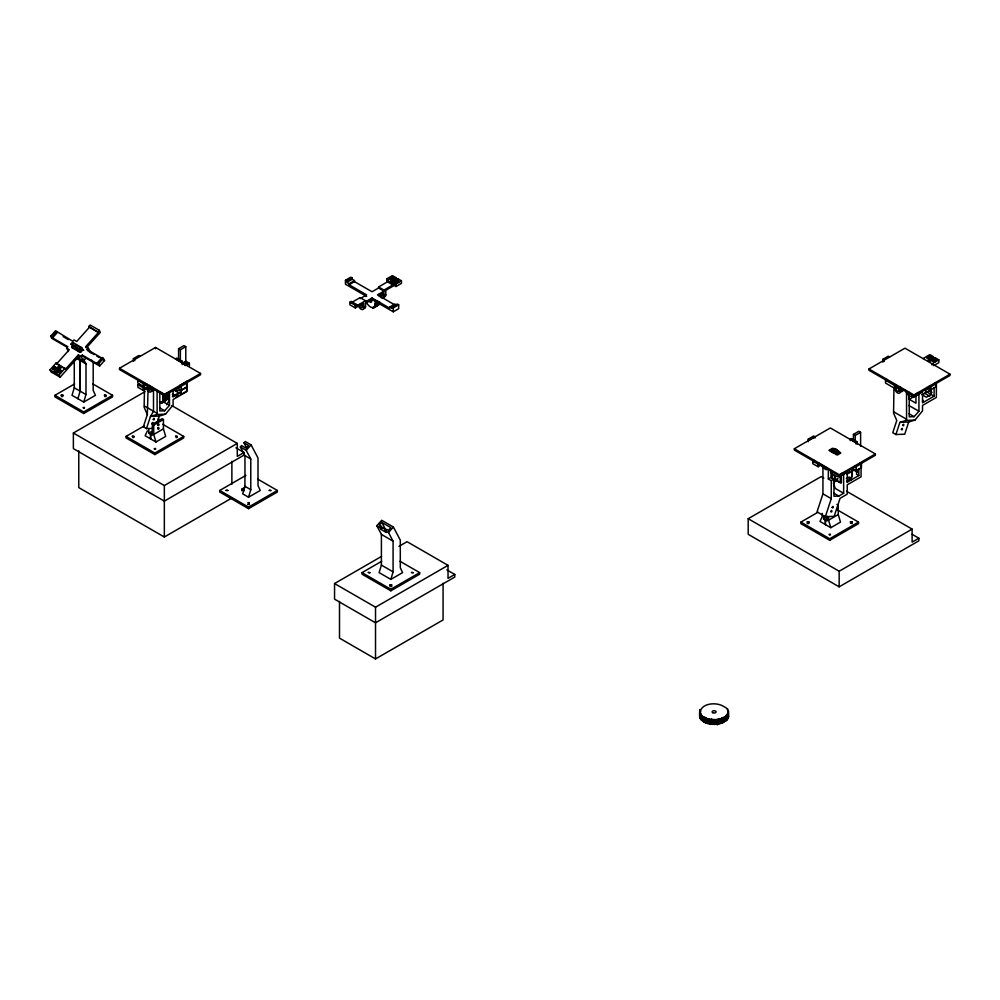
<?xml version="1.0" encoding="UTF-8"?>
<svg xmlns="http://www.w3.org/2000/svg" width="1000" height="1000" viewBox="0 0 1000 1000"><rect width="100%" height="100%" fill="white"/><g stroke="black" fill="none" stroke-linecap="round" stroke-linejoin="round"><path stroke-width="1.5" d="M91.8 360.213L93.188 362.825L93.188 390.375L95.438 395.325L83.725 402.075L72.025 395.312L74.275 387.775L74.275 360.213M77.875 398.7L80.125 391.163L80.125 360.475L78.812 358.038M134.762 360.7L134.762 359.4L133.412 358.625L133.412 361.225M152.35 428.4L146.475 428.625L143.325 426.812L147.325 414.613L144.125 407.225L144.5 389.263M147.413 430.825L145.162 435.763L155.975 442L165.688 436.4L163.438 428.85L163.438 419.5L162.087 418.713L152.363 424.325L152.363 435.238L148.763 433.162L148.763 428.488M150.562 434.2L150.562 438.888L150.562 434.2L153 432.8M146.475 428.625L150.475 416.425L156.725 414.513L157.113 413.35L157.113 390.45M158.475 421.312L158.475 418.2M166.562 397.3L166.562 393.212M168.812 392.275L168.812 401.2L166.612 404.712M159.812 391.788L159.812 410.95L164.65 410.763L169.488 405.363L169.488 392.887M173.088 390.087L173.088 396.912L180.8 392.463M179.887 386.75L179.887 385.45L185.287 382.325L186.637 383.113L186.637 387.013L181.238 390.125L177.262 387.837M245.162 487.225L241.788 489.175L241.788 490.725L244.037 489.425M244.938 486.312L244.975 455.613L250.787 459.062L250.787 489.688L248.538 497.225L242.688 493.85L244.938 486.312L250.787 489.688M378.575 288L378.575 286.962L383.988 290.075L383.988 291.112L378.575 288L372.062 291.762L354.5 281.625L354.5 280.587L349.1 283.7L346.8 282.375L346.8 281.075L352.2 277.962L350.85 277.175L345.45 280.3L345.45 284.2L366.65 296.438M346.8 282.375L352.2 279.262L352.2 277.962M381.388 565.087L381.413 534.388L393.088 541.225L393.088 571.85L390.838 579.388L379.137 572.625L381.388 565.087L393.088 571.85M363.675 308.512A3.825 2.2 60 0 0 365.538 306.625L365.538 303.325L372.062 299.562L393.275 311.812L398.675 308.688L398.675 304.788L397.325 304.012L391.912 307.125L391.912 308.425L389.625 307.1L389.625 308.137L372.062 298L365.538 301.762L365.538 300.725L360.138 297.613L351.25 302.738L351.25 301.438L349.9 302.213L349.9 304.812L355.312 307.938L363.738 303.062L363.738 307.663A3.825 2.2 60 0 1 361.463 309.438A3.825 2.2 60 0 1 358.462 305.587M815 438.075L815 436.775L813.65 436L808.238 439.125L808.238 441.725M822.25 513.4L822.25 516.525L820 521.462L830.8 527.7L840.512 522.1L838.263 514.55L838.263 505.2L836.912 504.412M861.062 463.45L861.062 476.838L847.237 484.825L847.237 494.175L840.062 498.312L834.163 516.325L825.362 516.675L817.038 511.863L822.938 493.85L822.938 466.488M827.2 516.263L827.2 520.938L823.6 518.862L823.6 515.75M825.4 519.9L825.4 524.587L825.4 519.9L827.825 518.5M825.362 516.675L831.263 498.65L831.263 480.662L828.337 478.975L828.337 469.613A3.825 2.2 60 0 0 828.2 468.575M828.337 478.975L831.038 477.413L831.038 471.175M832.375 478.913L832.375 472.962M834.638 475.012L834.638 479.113L841.388 483L841.388 474.812M831.038 477.413L833.962 479.1L833.962 496.262L838.8 496.062L843.637 493.275L843.637 473.512M858.812 468.713L858.812 475.538L847.237 482.225L847.237 474.038L854.963 469.588M854.712 467.25L854.712 465.95L856.062 466.725L861.475 463.612L861.475 467.512L856.062 470.625L852.087 468.338M886.862 380.725L886.862 379.425L885.512 380.2L885.512 383.062L894.525 388.263L897.038 386.812M936.363 384.05L936.363 397.438L922.525 405.425L922.525 410.9L914.975 420.075L908.725 421.987L904.725 434.2L895.925 434.538L892.775 432.713L896.775 420.513L893.562 413.137L893.95 387.55M894.525 388.263L894.525 385.4L885.512 380.2M895.875 385.925L895.875 384.625L894.525 385.4M895.925 434.538L899.925 422.337L906.175 420.412L906.55 419.25L906.55 394.837A8.912 5.15 60 0 0 905.575 390.363M915.875 394.3L916 403.212L909.25 399.312L909.25 395.225M909.2 392.337A8.912 5.15 60 0 1 909.25 393.275L909.25 416.85L914.087 416.662L918.925 411.262L918.925 394.113L922.3 392.163M929.325 387.463L929.325 386.163L930.688 386.938L930.688 389.8L926.625 387.463M928.025 360.863L933.425 357.738L933.425 356.7L928.025 359.825L929.825 360.863L935.225 357.738L938.838 359.825L938.838 362.675L933.75 365.613M700.075 709.725C701.05 711.2 699.475 712.588 700.8 713.962C701.438 715.15 702.312 717.025 704.812 717.375C705.987 720.113 712.075 717.262 711.25 723.825C712.163 713.325 711.663 722.725 712.45 724.35C713.825 720.25 713.025 715.913 713.7 724.4C717.087 725.662 714.938 719.112 717 720.075C717.613 732.862 716.462 716.15 720.438 718.95C721.275 718.4 723.037 718.812 723.125 717.525C725.662 717.212 726.612 715.35 727.312 714.175C728.612 711.663 728.275 708.188 723.662 706.5C716.988 701.775 699.675 702.763 700.075 713.888L700.7 714.15M709.987 719.188C711.125 725.362 707.288 724.725 708.938 718.95M365.887 302.413C370 306.788 371.525 310.287 377.9 304.525M830.537 472.612C835.125 476.712 835.7 477.775 844.125 473.95L843.888 473.25M837.588 451.213L837.1 449.913L833.2 452.788L832.613 451.488L832.125 452.212L831.438 450.95L831.05 451.8L830.3 450.575L829.987 451.112M717.875 719.25C715.7 725.612 722.463 724.587 720.512 719.388M375.175 304.425C387.75 298.288 372.337 308.85 375.7 301.537M159.488 402.1C163.1 403.738 161.737 401.138 165.6 397.488M833.587 449.038L834.225 449.188M710.362 719.25L710.812 720.025L711.462 719.4M247.587 504.538L249.5 504.487M147.325 414.613L148.1 388.95M834.663 449.325L835.438 450.012M727.3 717.113L728.575 716.75L727.412 716.475M715.763 724.35L716 719.488M162.775 401.012C167.712 398.775 167.913 396.863 166.625 394.738C154.325 401.375 176.213 388.963 162.638 395.475C163.438 394.338 161.9 394.3 162.013 393.475M708.938 723.112L707.35 723.438L707.438 718.838M717.387 724.188L717.487 719.312M163.162 399.288L167.587 396.712M833.2 452.788L837.1 449.913M157.875 427.587L157.562 428.237M83.725 402.075L85.975 394.538L86.013 363.837L83.35 358.938M836.513 450.538L835.925 449.263L833.325 451.525M146.438 388.075A3.825 2.2 60 0 0 149.425 391.912A3.825 2.2 60 0 0 151.7 390.15L153.5 389.113L153.5 411.262L150.475 416.425L159.275 416.087L165.525 414.162L173.088 405L173.088 399.513L186.912 391.525L186.912 381.112M157.062 422.863L159.275 416.087M375.412 305.138C372.2 307.75 378.125 307.312 378.725 302.638M727.487 717.975L728.337 717.7L728.337 713.538M715.362 724.375L714.887 719.55L714.1 720.25L714.1 724.412M365.387 296.488L364.825 295.262L365.487 295.65M707.438 723L704.613 722.362L704.613 718.2M833.5 452C834.262 455.65 838.9 449.012 839.725 452.575M837.875 451.413L838.263 450.725M250.825 458.988L246.2 450.35L240.35 446.975L241.575 445.6L246.075 448.2L248.525 445.475L244.025 442.875L245.25 441.512L251.1 444.888L258 457.987L258 485.525L260.25 490.475L248.538 497.225M381.413 534.388L376.788 525.75L381.688 520.288L393.4 527.038L400.3 540.138L400.3 567.688L402.55 572.638L390.838 579.388M393.088 541.225L388.5 532.5L385.35 530.688L386.575 529.325L388.375 530.363L390.825 527.625L381.812 522.425L379.363 525.163L386.175 530.35M161.213 402.825C165.65 403 166.312 397.863 167.438 398.312M842.45 473.787L841.45 473.363M846.05 471.7L845.387 471.575M912.675 396.35L920.138 392.812L913.1 396.987C911.4 395.688 910.225 396.9 908.462 395.475M712.45 724.35L712.962 719.525M726.538 718.812L727.925 718.625L727.925 714.463M704.613 722.362L705.113 717.537M157.562 424.6L157.875 423.537M373.537 307.975L378.787 304.825L378.338 303.65M839.688 476.087L845.525 472.6M725.575 720.462L727.312 719.513L727.312 715.35M389.95 586.462L391.763 586.525M807.2 523.462L809.013 523.513M67.237 347.275L51.812 338.375L50.675 336.2L55.562 330.737L72.75 341.287L73.975 339.925L76.675 341.488L89.412 327.275L88.938 326.375L90.162 325L99.162 330.2L100.312 332.375L86.35 347.95L85.688 346.688L98.413 332.475L88.938 326.375M68.412 351.512L66.625 348.125L67.85 346.75L52.5 337.887L52.025 336.987L56.925 331.525M52.5 337.887L57.4 332.425M70.95 344.137L72.588 342.325L81.587 347.525L82.163 348.6L80.525 350.425L70.95 344.137L79.963 349.338L81.587 347.525M79 356.15L60.15 377.188L51.137 371.987L50 369.812L56.125 362.987L65.6 369.087L78.338 354.875L81.037 356.438L83.413 360.95L86.175 357.887M52.325 368.738L54.375 366.463L56.625 367.762L54.925 370.688L55.738 369.775L52.325 368.738L54.575 370.037M65.6 369.087L56.6 363.888L69.325 349.675L66.625 348.125M80.138 352.4L72.25 347.85L71.775 346.95L73.412 345.125M54.7 369.538L53.9 368.025L54.375 366.463M72.25 347.85L74.7 345.112M59.7 369.288L55.788 373.663L53.6 371.9L58.5 366.425L60.688 368.188L58.5 366.425M53.987 372.612L58.875 367.15M55.788 373.663L55.4 372.938L60.3 367.475M57.287 371.6L59.325 369.325L61.575 370.625L59.875 373.55L60.688 372.638L57.287 371.6L59.538 372.9M59.65 372.4L58.85 370.887L59.325 369.325M60.15 377.188L59 375.012L65.125 368.188M97.938 331.575L99.162 330.2M81.037 356.438L82.263 355.075L97.625 363.938L99.575 361.75M87.825 350.875L87.163 349.613L88.387 348.237L85.688 346.688M97.625 363.938L97.137 363.038L102.037 357.575L103.387 358.35L104.537 360.525L99.637 365.988L82.925 356.337L82.263 355.075M99.637 365.988L98.5 363.812L103.387 358.35M246.2 450.35L251.1 444.888M385.35 530.688L386.3 532.487L380.9 529.375L379.938 527.562L381.163 526.2M380.9 529.375L382.125 528.013M388.5 532.5L393.4 527.038M161.988 402.837L166.412 400.213L166.3 399.438M833.538 481.037C832.95 483.438 837.487 480.613 834.812 480.25M913.1 396.987L913.1 395.825L914.062 396.763L919.325 393.725L918.975 392.425M844.7 473.512L844.587 472.65M703.35 721.012L702.788 720.588M165.475 399.588L166.412 400.213M172.525 394.4L173.825 394.6L172.525 394.8M375.213 300.438L375.525 301.425M724.625 721.188L725.6 721.15L725.575 716.3M850.525 523.35L852.25 523.513M378.237 305.387L377.45 304.85M702.438 720.275L701.475 720.15L702.15 719.412M844.125 473.95L843.425 473.525M80.125 360.538L80.125 391.163M85.975 363.913L76.612 358.45M92.9 383.975L112.55 395.312L112.55 396.875L83.725 413.512L54.913 396.875L54.913 395.312L74.562 383.975M133.412 358.625L138.812 355.5L140.162 356.275M138.038 380.275L119.5 369.562L119.5 368.263L155.525 347.463L200.55 373.462L200.55 374.762L185.875 383.237M178.575 361.188L178.575 348.713L183.988 345.6L185.787 346.637L185.787 362.238M178.575 348.713L180.375 349.75L185.787 346.637M149.7 385.4L144.625 388.338L144.625 387.038L137.875 383.137L137.875 380.538L139.225 379.75L139.225 381.05M54.913 395.312L83.725 411.95L112.55 395.312M150.5 386.238L143.275 390.412L137.875 387.3L137.875 384.7L139.225 383.913M137.875 380.538L143.275 383.65L144.625 382.875L144.625 384.175M182.188 361.188L180.825 361.975L175.425 358.85L176.775 358.075L182.188 361.188L182.188 363.787M181.725 363.537L185.787 361.188L189.387 363.275L189.387 365.875M146.888 384.175L143.275 386.25L143.275 383.65M182.413 363.663L184.662 362.362L186.912 363.663L186.912 364.6L184.662 363.3L183.762 363.825M182.413 364.6L183.312 364.075M137.875 384.7L143.275 387.812L144.625 387.038M184.662 364.963L186.912 363.663M185.338 365.613L189.387 363.275M235.938 447.837L244.037 452.512L244.037 455.112L164.338 501.125L73.375 448.612L73.375 433.013L144.975 391.675M349.1 283.7L349.1 284.738L354.5 281.625M119.5 368.263L164.525 394.263L200.55 373.462M162.638 395.475L166.375 393.4M162.95 395.525L166.875 393.6M163.263 395.675L167.037 393.7M162.913 396.337L180.538 386.325M179.887 385.45L181.238 386.225L186.637 383.113M163.025 396.812L166.775 394.775M163.175 396.863L166.962 394.875M163.2 398.875C165.3 399.288 159.787 396.225 167.275 395.1M163.162 397.65L167.438 395.238M163.2 398.1L167.488 395.575M163.35 398.188L166.962 396.1M163.538 398.325L167.138 396.25M163.35 398.963L167.438 396.538M163.312 399.4L167.587 397.013M163.487 399.588L167.087 397.5M163.025 399.963L165.575 398.7M162.913 400.3L167.362 397.85M163.05 400.45L167.488 398.038M174.887 389.062L179.887 390.913L179.887 389.613L181.238 390.387L186.637 387.275L186.637 391.175L181.238 394.288L173.287 389.7M160.613 402.488L166.175 399.212M161.15 402.438L167.037 398.963M160.85 402.863L167.15 399.175M160.987 403.05L166.562 400.062M172.413 396.525L178.837 392.812M176.188 396.95L178.7 395.5M387.013 281.312L387.013 278.712L392.413 275.587L396.012 277.675L396.012 278.712L390.613 281.837L390.613 280.788L396.012 277.675M393.988 278.325L391.737 277.025L389.487 278.325L391.737 279.625L393.988 278.325L393.088 279.775L390.838 278.475L391.737 277.962L393.988 279.262M389.487 279.262L390.387 278.738M387.463 280.538L392.863 283.65L392.863 284.95L387.463 281.837L387.463 280.538L388.812 279.75L387.013 278.712M378.575 286.962L387.463 281.837M390.613 280.788L392.413 281.837L397.812 278.712L401.425 280.788L401.425 283.387L396.012 286.512L394.212 285.475L385.788 290.338L385.788 294.938A3.825 2.2 60 0 1 383.5 296.7M396.688 279.887L394.438 281.188L396.688 282.475L398.938 281.188L396.688 279.887L396.688 280.812L398.938 282.113M162.738 424.3L183.7 436.4L183.7 437.95L154.875 454.588L126.062 437.95L126.062 436.4L144.4 425.812M396.463 280.538L392.413 282.875L392.413 281.837M394.438 282.113L395.337 281.6M396.688 280.812L395.788 281.337L398.038 282.638M349.9 302.213L355.312 305.338L356.662 304.55L356.662 305.85L365.538 300.725M392.863 283.65L394.212 282.875L396.012 283.913L401.425 280.788M383.988 290.075L392.863 284.95M383.988 291.112L377.463 294.887L395.025 305.025M152.363 424.325L153.725 425.1L163.438 419.5M378.762 295.688L383.988 292.675L383.988 295.975A3.825 2.2 60 0 1 381.7 297.75M363.738 307.663L365.538 306.625M383.988 295.975L385.788 294.938M148.763 433.162L152.413 431.062M375.513 302.638L377.912 301.25M375.238 303.7L377.8 302.413M375.575 303.962L377.975 302.575M375.1 304.8L379.462 302.2M375.238 304.938L379.6 302.387M375.037 305.562L379.3 303.863M374.875 305.887L379.263 303.412M374.525 306.375L379.387 303.625M372.725 307.85L378.825 304.425M155.975 442L153.725 434.462L163.438 428.85M372.725 308.038L378.913 304.637M389.625 307.1L395.025 303.988M391.912 307.125L393.275 307.913L398.675 304.788M126.062 436.4L154.875 453.038L183.7 436.4M73.375 433.013L164.338 485.538L237.288 443.413L237.288 456.413L244.037 452.512M257.712 479.125L277.362 490.475L277.362 492.025L248.538 508.675L219.725 492.025L219.725 490.475L245.925 475.35M78.775 450.913L78.775 487.612L164.338 537.013L231.875 498.013M219.725 490.475L248.538 507.113L277.362 490.475M446.85 569.862L454.787 574.45L454.787 577.05L375.525 622.8L334.55 599.15L334.55 583.55L381.538 556.413M399 546.337L407.05 541.688L448.025 565.35L448.025 578.35L454.787 574.45M400.012 561.287L419.663 572.625L419.663 574.188L390.838 590.825L362.025 574.188L362.025 572.625L381.675 561.287M362.025 572.625L390.838 589.263L419.663 572.625M334.55 583.55L375.525 607.2L448.025 565.35M882.862 362.188L882.862 359.325L888.263 356.2L889.613 356.987M886.162 380.213L868.95 370.275L868.95 368.975L904.975 348.175L950 374.175L950 375.475L935.325 383.95M339.5 601.438L339.5 638.138L375.525 658.938L443.075 619.95L443.075 583.237M923.075 358.525L929.825 354.625L933.425 356.7M927.8 357.762L926.9 358.288L926.9 357.35L929.15 356.05L931.4 357.35L931.4 358.288L930.5 358.812L928.25 357.512L929.15 356.987L931.4 358.288M931.4 357.35L929.15 358.65L926.9 357.35M929.15 359.588L930.05 359.062M932.75 360.625L931.85 361.15L931.85 360.213L934.1 358.913L936.35 360.213L936.35 361.15L935.45 361.662L933.2 360.363L934.1 359.85L936.35 361.15M936.35 360.213L934.1 361.512L931.85 360.213M938.838 359.825L932.075 363.725L932.075 365.025M815 436.775L809.6 439.9L808.238 439.125M814.2 461.538L794.325 450.062L794.325 448.762L830.35 427.962L875.387 453.963L875.387 455.262L860.713 463.738M894.85 388.263A3.825 2.2 60 0 0 897.55 392.938A3.825 2.2 60 0 0 900.25 391.375L902.95 389.812A3.825 2.2 60 0 1 900.675 391.587M906.55 394.837L909.25 393.275M868.95 368.975L913.975 394.975L950 374.175M913.225 396.262L919.35 392.837M895.438 385.562L913.975 396.275L929.987 387.025M909.25 399.312L912.85 397.238M913.337 396.95L919.488 393.562M930.688 386.938L936.087 383.812L934.737 383.038M925 390.613L928.787 388.425M922.013 394.538L924.425 393.15L929.825 396.275M853.413 440.65L853.413 434.412L858.812 431.3L860.612 432.337L860.612 446.375M853.413 434.412L855.212 435.45L860.612 432.337M830.025 450.513L833.625 448.425M830.3 450.575L833.9 448.488M821.712 464.675L818.1 466.75L812.7 463.638L812.7 461.037L814.05 460.262L814.05 461.562M850.263 440.65L850.263 439.35L851.612 438.575L857.013 441.7L857.013 444.288M830.625 451.262L834.762 448.762M831.438 450.95L835.037 448.862M831.062 451.4L833.462 450.012M831.712 451.65L835.925 449.263M832.163 451.85L836.213 449.4M832.825 452.188L836.425 450.112M832.913 452.625L837.387 450.1M833.938 452.875L837.537 450.788M833.988 453.3L838 451.112M834.262 453.488L838.55 450.938M934.1 387.95L934.112 396.138L922.525 402.825L922.537 394.637L936.087 386.675L936.087 383.812M838.637 451.613L835.037 453.7L834.663 452.8M836.25 453.413L838.65 452.025M839.412 451.675L835.812 453.75L836.112 454.65M812.7 461.037L818.1 464.162L819.45 463.375L819.45 464.675M850.263 439.35L855.662 442.475L857.013 441.7M836.075 454L839.688 451.925M912.113 534.312L918.875 538.212L918.875 540.812L839.163 586.838L748.2 534.312L748.2 518.713L821.15 476.6L823.825 478.137M794.325 448.762L839.362 474.762L875.387 453.963M839.825 475.613C840.288 475.613 840.812 475.2 840.975 474.738L845.375 472.8M838.913 476.15L844.737 472.625M831.263 480.662L833.962 479.1M818.162 463.825L839.362 476.062L855.375 466.825M839.45 476.55L844.875 473.363M846.338 473.9L850.387 471.562M846.338 478.587L849.038 477.025L851.287 478.325L851.287 479.888M849.038 478.587L852.288 476.712L852.288 470.475L851.737 477.025M851.287 478.325L847.237 480.662L847.237 482.225M837.562 510L858.525 522.1L858.525 523.65L829.712 540.3L800.888 523.65L800.888 522.1L817.913 512.263M823.6 518.862L827.237 516.763M830.8 527.7L828.55 520.163L838.263 514.55M800.888 522.1L829.712 538.737L858.525 522.1M748.2 518.713L839.163 571.237L912.113 529.113L912.113 542.112L918.875 538.212M720.512 723.55C721.587 721.475 725.6 723.775 724.525 717.712M701.675 719.475L700.738 719.287L701.7 718.825M61.438 396.488L62.85 396.525M104.663 396.488L106.088 396.525M83.725 407.8C86.438 408.725 80.3 407.438 84.475 407.45M154.875 448.875C157.562 449.775 151.412 448.537 155.625 448.525M248.538 502.95C251.25 503.875 245.113 502.587 249.288 502.6M829.712 534.575C832.487 535.438 826.237 534.237 830.45 534.225M700.8 718.125L700.3 718.612L701.562 718.612M917.663 394.675L917.537 393.45M914.062 396.763L913.938 395.538M703.425 717.537L703.425 721.7L705.113 721.7M835.788 480.838L834.975 480.5M132.738 437.488L133.863 437.525M175.975 437.488L177.087 437.525M700.325 716.325L699.613 716.513L700.387 716.862M700.35 715.413L699.6 715.775L700.312 715.95M700.562 714.513L699.737 714.825L700.413 715.05M716 723.637L717 724.237M922.575 400.913L923.275 400.513L922.575 400.1M156.725 414.513L165.525 414.162M906.175 420.412L914.975 420.075M899.925 422.337L908.725 421.987M712.962 723.688L713.7 724.4M832.525 448.263L828.925 450.35M700.413 710.888L700.475 717.237L699.812 717.463L700.638 717.763M163.312 397.7L163.363 396.962M711.462 723.562L712.05 724.325M709.987 723.337L710.425 724.137M727.688 717.45L728.337 717.7M837.562 479.5L837.9 478.237L836.9 478.537M726.388 719.025L727.312 719.513M882.862 359.325L884.212 360.1L884.212 361.413M929.375 390.812L932.087 392.375M925.775 391.325L934.112 396.138M922.312 394.888L926.363 397.238L931.175 394.45L931.175 388.988M908.838 405.45L918.925 411.262M909.05 413.75L914.087 416.662M893.95 411.975L906.55 419.25M860.125 462.825L861.475 463.612M853.413 469.825L857.463 472.163M858.812 475.538L856.562 474.237L856.562 469.038M837.562 476.112L840.263 477.675L840.263 482.875L834.862 479.75L834.862 475.85M846.562 491.275L912.113 529.113M843.637 493.275L835.312 488.462L833.35 483.088M834.038 493.325L838.8 496.062M822.938 493.85L831.263 498.65M396.012 278.712L397.812 279.75L397.812 278.712M352.2 279.262L354.5 280.587M345.45 280.3L346.8 281.075M349.1 284.738L366.65 294.887L360.138 298.65L360.138 297.613M351.25 301.438L356.662 304.55M89.412 327.275L98.413 332.475M174.213 389.762L176.912 391.325M87.163 349.613L102.513 358.475L102.037 357.575M63.137 336.613L68.275 339.588M89.113 351.613L94.25 354.588M96.825 356.062L99.388 357.55M101.962 359.038L104.537 360.525M144.662 384.087L164.525 395.562L164.525 394.263M75.725 344.888L82.163 348.6M80.337 348.375L83.713 350.325L83.238 349.412L80.787 352.15L71.775 346.95M171.737 405.575L237.288 443.413M50.675 336.2L52.025 336.987M97.137 363.038L98.5 363.812M163.175 401.725L169.488 405.363M376.788 525.75L379.938 527.562M76.862 357.175L83.413 360.95M159.6 407.85L164.65 410.763M144.5 406.062L157.113 413.35M54.713 367.113L56.962 368.413L56.15 369.325L53.9 368.025M59.662 369.975L61.913 371.275M58.85 370.887L61.1 372.188M50 369.812L53.6 371.9M55.4 372.938L59 375.012M74.275 387.775L85.975 394.538M241.788 489.175L244.363 490.662M724.887 720.55L725.6 721.15M915.85 394.65L916.388 395.087L916.188 394.2M841.237 474.45L841.775 474.875L841.575 473.988M919.325 393.725L918.487 392.875M840.788 453.025L837.175 455.112M165.425 400.588L165.512 399.8M842.575 473.875L843.263 474.387L843.088 473.688M917.75 393.35L918.538 394.288L918.5 393.462M914.15 395.438C915.113 396.587 915.212 395.062 915.6 394.938M916.675 393.325L917.075 393.988M381.812 522.425L385.875 530.138M244.025 442.875L246.725 448.013M240.35 446.975L244.938 455.688M88.387 348.237L90.763 352.762M79.887 349L81.237 351.575M76.062 347.688L78.088 351.55M72.588 342.325L73.15 343.4M78.338 354.875L79.763 357.587M56.125 362.987L56.6 363.888M58.438 371.337L59.237 372.863M374.3 306.6C375.375 308.8 372.638 305.4 373.75 307.913M839.325 475.325L839.663 476.475M935.225 357.738L935.225 358.775M934.1 358.913L934.1 359.85M929.825 360.863L929.825 361.9M929.15 356.05L929.15 356.987M913.975 394.975L913.975 396.275M900.25 386.9L900.25 391.375M856.062 466.725L856.062 470.625M855.662 442.475L855.662 443.775M855.212 435.45L855.212 441.7M839.362 474.762L839.362 476.062M839.163 571.237L839.163 586.838M829.712 538.737L829.712 540.3M828.55 517.038L828.55 520.163M818.1 464.162L818.1 466.75M728.538 710.9L728.538 716.975M728.263 713.763L728.263 717.925M727.65 708.825L727.788 711.812M727.788 712.925L727.788 718.838M727.013 714.688L727.15 719.725M726.775 715.037L726.775 719.188M726.538 714.65L726.538 720.362M726.338 716.388L726.338 720.55M725.362 717.163L725.362 721.325M724.237 717.875L724.237 722.038M723.538 717.688L723.538 721.85M723.3 718.363L723.3 722.513M723.125 717.525L723.05 722.1M722.987 718.5L722.987 722.663M722.837 717.688L722.837 721.838M722.325 718.263L722.325 722.425M721.95 718.088L721.95 723.075M721.625 718.225L721.612 723.2M721.012 718.763L721.012 722.925M720.675 718.562L720.675 722.725M720.15 719.488L720.15 723.65M719.6 719.175L719.6 723.337M719.312 718.95L719.312 723.112M718.938 719.038L718.988 723.925M718.612 719.837L718.612 724M718.125 719.488L718.125 723.65M716.388 719.45L716.587 723.863M715.025 719.812L715.025 723.975M714.887 719.55L714.887 723.713M714.488 719.562L714.375 723.988M713.363 719.55L713.45 723.988M712.8 719.8L712.8 723.962M711.85 719.45L711.888 723.888M711.25 719.663L711.25 723.825M710.812 720.025L710.812 724.188M709.725 719.425L709.725 723.575M709.225 719.762L709.225 723.925M708.863 719.237L708.85 723.838M708.562 718.863L708.562 723.025M708.263 719.087L708.263 723.238M707.7 719.388L707.7 723.55M707.225 718.45L707.35 723.438M706.875 718.65L706.875 722.812M706.287 718.088L706.25 723.075M705.962 717.95L706.1 722.513M705.925 718.787L705.925 722.95M705.588 718.125L705.588 722.288M704.812 717.375L704.912 722.513M704.4 717.525L704.4 721.688M703.7 717.7L703.7 721.862M702.438 716.112L702.613 721.137M702.375 716.8L702.375 720.962M701.675 716.188L701.675 720.35M701.475 715.987L701.475 720.15M701.3 714.825L701.3 718.988M701.075 714.475L701.075 718.637M700.9 715.337L700.9 719.5M700.738 715.138L700.738 719.287M700.175 709.513L700.3 718.612M699.8 710.438L699.875 717.688M699.613 711.388L699.65 716.737M396.012 283.913L396.012 286.512M394.212 282.875L394.212 285.475M393.275 307.913L393.275 311.812M391.737 277.025L391.737 277.962M390.838 589.263L390.838 590.825M375.525 607.2L375.525 658.938M372.062 298L372.062 299.562M355.312 305.338L355.312 307.938M248.538 507.113L248.538 508.675M231.875 461.312L231.875 484.25M184.662 362.362L184.662 363.3M181.238 386.225L181.238 390.125M181.238 390.387L181.238 394.288M180.375 349.75L180.375 360.675M164.338 485.538L164.338 537.013M155.525 347.463L155.525 348.762M154.875 453.038L154.875 454.588M153.725 425.1L153.725 434.462M151.7 387.088L151.7 390.15M143.275 387.812L143.275 390.412M83.725 411.95L83.725 413.512M827.025 468.5A1.975 1.137 60 0 1 825.837 469.588A1.975 1.137 60 0 1 824.262 467.388M826.4 467.375A3.825 2.2 60 0 1 824.25 468.263A3.825 2.2 60 0 1 821.65 465.5M821.425 464.963A3.825 2.2 60 0 1 821.263 464.412M824.625 466.538A1.975 1.137 60 0 1 824.163 466.5M823.425 466.05A1.975 1.137 60 0 1 822.975 465.525M382.225 293.6A1.975 1.137 60 0 1 382.163 296A1.975 1.137 60 0 1 380.1 294.4M383.413 294.95A1.975 1.137 60 0 1 381.9 293.363M381.287 297.538A3.825 2.2 60 0 1 378.875 294.45M362.425 306.188A1.975 1.137 60 0 1 361.463 304.413M360.588 304.137A1.975 1.137 60 0 1 362.425 306.663A1.975 1.137 60 0 1 360.7 307.3A1.975 1.137 60 0 1 359.825 304.425M370.788 299.413A1.975 1.137 60 0 1 371.238 302.312A1.975 1.137 60 0 1 368.963 300.438M153.475 388.6A3.825 2.2 60 0 1 151.637 391M150.387 388.675A1.975 1.137 60 0 1 149.412 386.587M151.575 386.875A3.825 2.2 60 0 1 147.775 386.5M151.925 423.475C153.262 425.575 153.488 420.213 151.925 423.475M153.262 419.412C154.588 421.512 154.825 416.15 153.262 419.412M830.812 511.512C832.138 513.625 832.375 508.263 830.812 511.512M832.15 507.45C833.475 509.55 833.713 504.188 832.15 507.45M901.375 429.387C902.712 431.475 902.887 426.175 901.375 429.387M902.712 425.312C904.038 427.413 904.275 422.05 902.712 425.312M61.175 395.225L63.062 395.288L61.175 395.225M104.4 395.225L106.287 395.4L104.45 395.125M132.325 436.312L134.2 436.475L132.375 436.2M175.55 436.312L177.438 436.475L175.6 436.2M225.987 490.387L227.875 490.438L225.987 490.387M269.212 490.387L271.1 490.562L269.262 490.275M368.275 572.537L370.163 572.712L368.338 572.425M389.9 585.025L391.788 585.075L389.9 585.025M411.512 572.537L413.4 572.712L411.562 572.425M807.15 522.013L809.05 522.062L807.15 522.013M850.375 522.013L852.275 522.062L850.375 522.013M157.925 425.075C159 427.413 159.675 421.9 157.925 425.075M157.925 428.713C159 431.05 159.675 425.55 157.925 428.713M896.2 389.263A1.975 1.137 60 0 0 898.525 391.35A1.975 1.137 60 0 0 897.925 388.3A1.975 1.137 60 0 0 896.2 389.263M712.712 712.675A1.975 1.137 0 0 0 716.025 712.163A1.975 1.137 0 0 0 713.6 710.763A1.975 1.137 0 0 0 712.712 712.675M147.65 388.038A1.975 1.137 60 0 0 149.987 390.125A1.975 1.137 60 0 0 149.375 387.062A1.975 1.137 60 0 0 147.65 388.038"/></g></svg>
